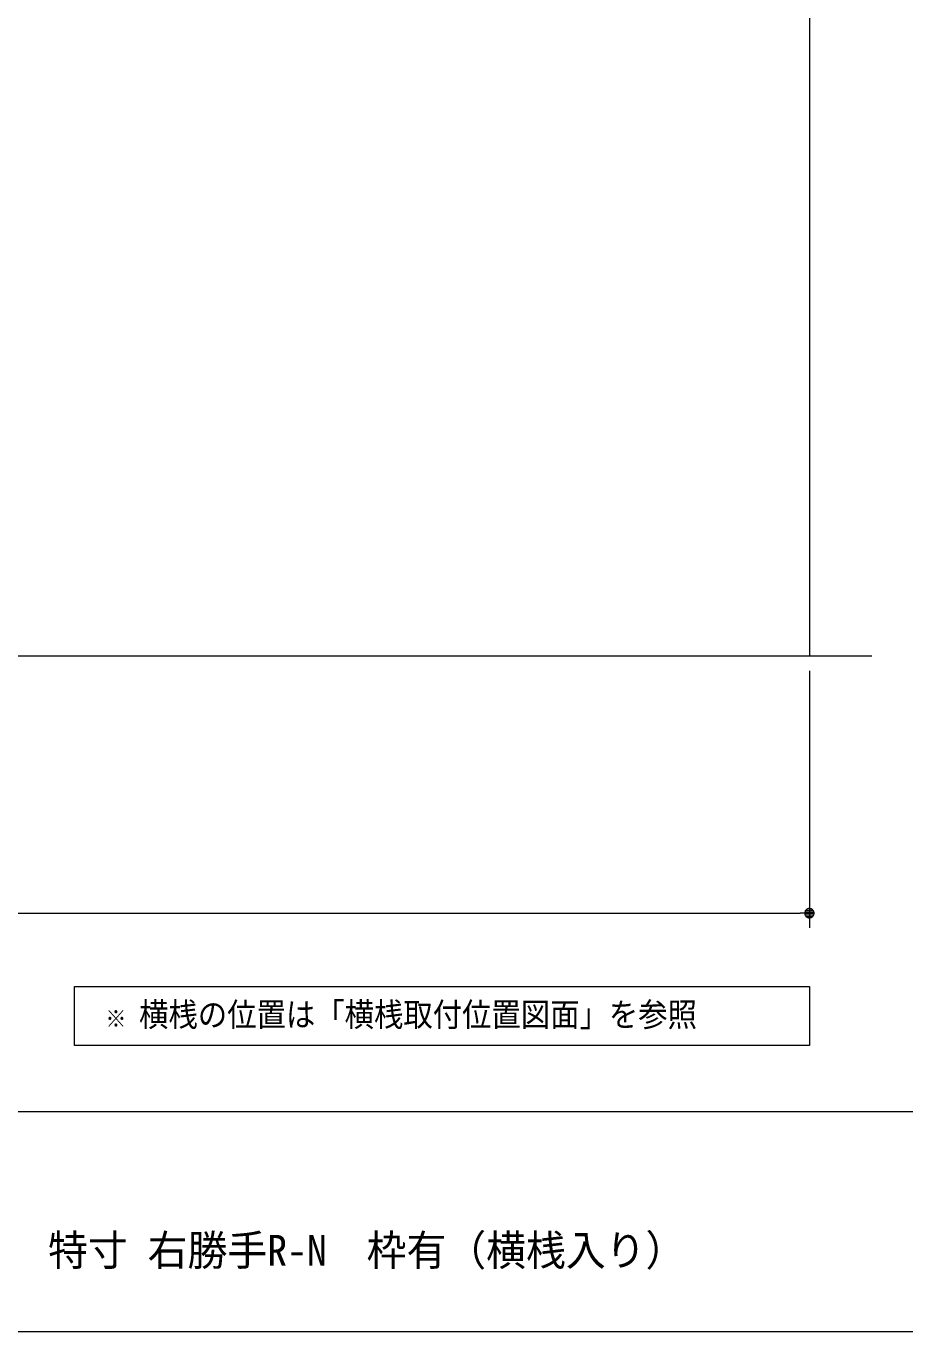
# Model space of a CAD drawing. Units: millimetres, scale not verified. Extents: x -6062 to 6062, y -3045 to 3045.
# Drawn here: x -3169 to -1974, y -2770 to -992 of the extents above; entities that cross this region are included whole.
import ezdxf
from ezdxf.enums import TextEntityAlignment as Align

# ---------------------------------------------------------------- set-up
doc = ezdxf.new("R2010")
doc.units = ezdxf.units.MM
doc.header["$LTSCALE"] = 20
for name, color, linetype, lineweight in [('0-0_2寸法-1', 7, 'Continuous', 9), ('0-1_0', 7, 'Continuous', 9), ('0-3_2寸法-3', 7, 'Continuous', 9), ('0-4_3一般', 7, 'Continuous', 9), ('0-5_1図面枠', 7, 'Continuous', 9)]:
    doc.layers.add(name, color=color, linetype=linetype, lineweight=lineweight)
doc.styles.add('ＭＳ ゴシック', font='')
doc.styles.get('ＭＳ ゴシック').set_extended_font_data('MS Gothic')

# ---------------------------------------------------------------- blocks, each defined once
blk = doc.blocks.new('_Dot')
at = {"layer": '0-1_0'}
for p, q in [((-10, 0), (-20, 0)), ((9.78, 2), (-9.78, 2)), ((7.99, 6), (-7.99, 6)), ((9.16, -3.98), (-9.16, -3.98)), ((6, -7.98), (-6, -7.98))]:
    blk.add_line(p, q, dxfattribs=at)
for points in [[(10, 0), (9.92, 1.25), (9.69, 2.49), (9.3, 3.68), (8.76, 4.82), (8.09, 5.88), (7.29, 6.85), (6.37, 7.71), (5.36, 8.44), (4.26, 9.05), (3.09, 9.51), (1.87, 9.82), (0.63, 9.98), (-0.63, 9.98), (-1.87, 9.82), (-3.09, 9.51), (-4.26, 9.05), (-5.36, 8.44), (-6.37, 7.71), (-7.29, 6.85), (-8.09, 5.88), (-8.76, 4.82), (-9.3, 3.68), (-9.69, 2.49), (-9.92, 1.25), (-10, 0), (0, 0)], [(-10, 0), (-9.92, -1.25), (-9.69, -2.49), (-9.3, -3.68), (-8.76, -4.82), (-8.09, -5.88), (-7.29, -6.85), (-6.37, -7.71), (-5.36, -8.44), (-4.26, -9.05), (-3.09, -9.51), (-1.87, -9.82), (-0.63, -9.98), (0.63, -9.98), (1.87, -9.82), (3.09, -9.51), (4.26, -9.05), (5.36, -8.44), (6.37, -7.71), (7.29, -6.85), (8.09, -5.88), (8.76, -4.82), (9.3, -3.68), (9.69, -2.49), (9.92, -1.25), (10, 0), (0, 0)]]:
    blk.add_lwpolyline(points, close=True, dxfattribs=at)
blk = doc.blocks.new('グループ-22')
at = {"layer": '0-4_3一般'}
for p, q in [((-6320, 10000), (-6320, -37000)), ((-4623.5, -37000), (-55863.5, -37000))]:
    blk.add_line(p, q, dxfattribs=at)
blk = doc.blocks.new('グループ-23')
at = {"layer": '0-4_3一般'}
blk.add_line((-6320, -37000), (-30320, -37000), dxfattribs=at)
blk = doc.blocks.new('グループ-24')
at = {"layer": '0-4_3一般'}
for name in ['グループ-22', 'グループ-23']:
    blk.add_blockref(name, (0, 0), dxfattribs=at)
blk = doc.blocks.new('グループ-53')
at = {"layer": '0-5_1図面枠'}
blk.add_line((-80000, -49400), (80000, -49400), dxfattribs=at)
blk.add_lwpolyline([(-80000, 55400), (80000, 55400), (80000, -55400), (-80000, -55400)], close=True, dxfattribs=at)
blk = doc.blocks.new('図面枠')
at = {"layer": '0-5_1図面枠'}
blk.add_blockref('グループ-53', (0, 0), dxfattribs=at)

msp = doc.modelspace()

# ---------------------------------------------------------------- linework, layer by layer
at = {"layer": '0-0_2寸法-1'}
for p, q in [((-2103.5, -1870), (-2103.5, -2220)), ((-4481.79, -2200), (-2116.21, -2200))]:
    msp.add_line(p, q, dxfattribs=at)
at = {"layer": '0-3_2寸法-3'}
msp.add_lwpolyline([(-3103.5, -2300), (-2103.5, -2300), (-2103.5, -2380), (-3103.5, -2380)], close=True, dxfattribs=at)

# ---------------------------------------------------------------- block references
at = {"layer": '0-0_2寸法-1', "xscale": 0.6356201, "yscale": 0.6356201}
msp.add_blockref('_Dot', (-2103.5, -2200), dxfattribs=at)
at = {"layer": '0-4_3一般', "xscale": 0.05, "yscale": 0.05}
msp.add_blockref('グループ-24', (-1787.5, 0), dxfattribs=at)
at = {"layer": '0-5_1図面枠', "xscale": 0.05, "yscale": 0.05}
msp.add_blockref('図面枠', (-1787.5, 0), dxfattribs=at)

# ---------------------------------------------------------------- texts
at = {"layer": '0-3_2寸法-3', "style": 'ＭＳ ゴシック', "width": 0.9}
for s, height, p in [('横桟の位置は「横桟取付位置図面」を参照', 32.55, (-3015.68, -2364.03)), ('※', 23.31, (-3061.52, -2362.25))]:
    msp.add_text(s, height=height, dxfattribs=at).set_placement(p, align=Align.BOTTOM_LEFT)
at = {"layer": '0-5_1図面枠', "style": 'ＭＳ ゴシック', "width": 0.95}
msp.add_text('1枚引き込み＋袖壁タイプ \u3000特寸 右勝手R-N\u3000枠有（横桟入り）', height=41.84, dxfattribs=at).set_placement((-3844.15, -2692.37), align=Align.BOTTOM_LEFT)

doc.saveas('drawing.dxf')
